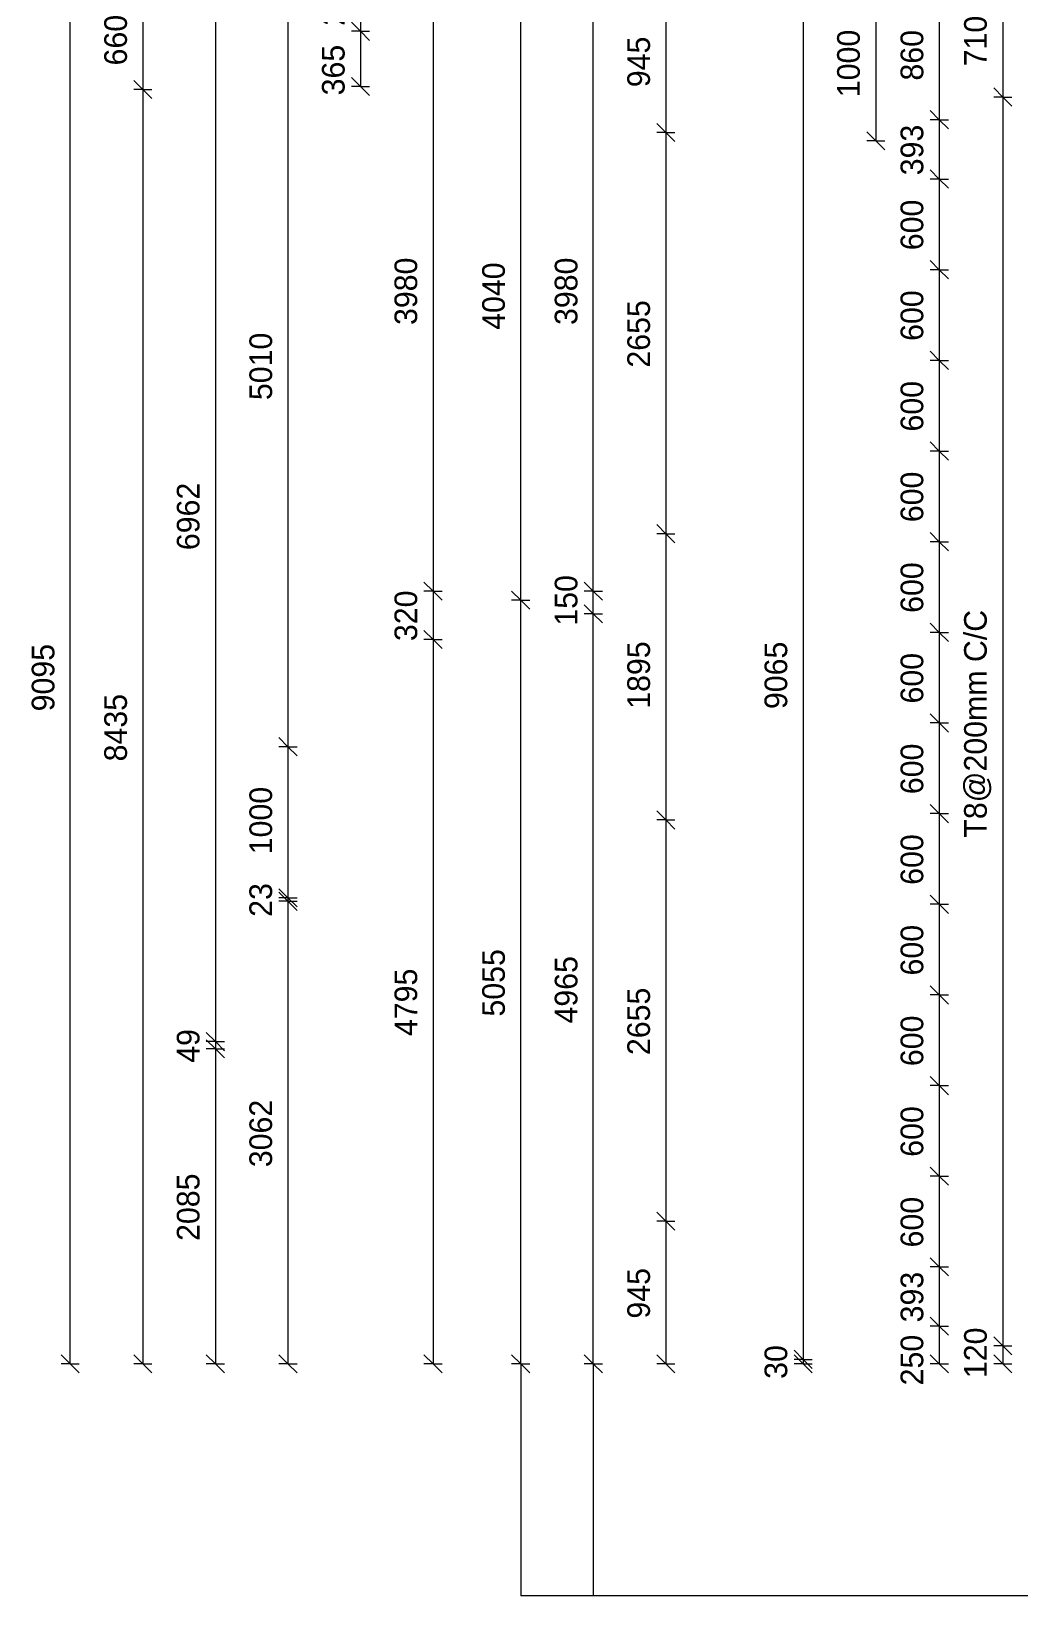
# Model space of a CAD drawing. Header units: millimetres. Extents: x -12535 to 7900, y -3006 to 13189.
# Drawn here: x -12535 to -6003, y -2929 to 7425 of the extents above; entities that cross this region are included whole.
import ezdxf

# ---------------------------------------------------------------- set-up
doc = ezdxf.new("R2010")
doc.units = ezdxf.units.MM
for name, color, linetype, lineweight in [('A-ANNO-DIMS', 211, 'Continuous', 9), ('A-ANNO-DIMS-60', 211, 'Continuous', 9), ('A-DETL-MBND', 5, 'Continuous', 18)]:
    doc.layers.add(name, color=color, linetype=linetype, lineweight=lineweight)
doc.styles.add('Nirmala UI Semilight', font='NirmalaS.ttf', dxfattribs={"height": 150})
doc.dimstyles.new('Arrow_Filled_-_2_5_NI_UI', dxfattribs={"dimscale": 304.8, "dimtxt": 157.104592, "dimasz": 0.393701, "dimexe": 0.19685, "dimexo": 0.0625, "dimgap": 0.19685, "dimtad": 1, "dimdec": 4, "dimzin": 0, "dimdsep": 46, "dimtxsty": 'Nirmala UI Semilight', "dimblk1": 'OBLIQUE', "dimblk2": 'OBLIQUE', "dimsah": 1, "dimcen": 0.09, "dimazin": 0, "dimtfac": 1, "dimtdec": 4, "dimtix": 1, "dimtmove": 0, "dimatfit": 3, "dimfxl": 0.19685, "dimfxlon": 1, "dimtvp": 1, "dimtolj": 1, "dimtzin": 0, "dimarcsym": 2})
doc.dimstyles.new('Arrow_Filled_-_2_5_NI_UI_1', dxfattribs={"dimscale": 304.8, "dimtxt": 157.104592, "dimasz": 0.393701, "dimexe": 0.19685, "dimexo": 0.0625, "dimgap": 0.19685, "dimtad": 1, "dimdec": 4, "dimzin": 0, "dimdsep": 46, "dimtxsty": 'Nirmala UI Semilight', "dimblk1": 'OBLIQUE', "dimblk2": 'OBLIQUE', "dimsah": 1, "dimcen": 0.09, "dimazin": 0, "dimtfac": 1, "dimtdec": 4, "dimtix": 1, "dimtmove": 2, "dimatfit": 3, "dimfxl": 0.19685, "dimfxlon": 1, "dimtvp": 1, "dimtolj": 1, "dimtzin": 0, "dimarcsym": 2})

# ---------------------------------------------------------------- blocks, each defined once
blk = doc.blocks.new('DIMBLOCK4-Elevation Front')
at = {"layer": 'A-ANNO-DIMS-60'}
for p, q in [((-8337, 7700), (-8397, 7760)), ((-8337, 7700), (-8397, 7700)), ((-8337, 7700), (-8337, 6755)), ((-8337, 7700), (-8277, 7640)), ((-8337, 7700), (-8277, 7700)), ((-8337, 6755), (-8397, 6815)), ((-8337, 6755), (-8397, 6755)), ((-8337, 6755), (-8277, 6695)), ((-8337, 6755), (-8277, 6755))]:
    blk.add_line(p, q, dxfattribs=at)
at = {"layer": 'A-ANNO-DIMS-60', "color": 0, "insert": (-8592, 7055), "char_height": 150, "width": 414.76, "attachment_point": 1, "rotation": 90, "line_spacing_factor": 1.142579, "style": 'Nirmala UI Semilight'}
blk.add_mtext('945', dxfattribs=at)
blk = doc.blocks.new('_Oblique')
at = {"color": 0, "linetype": 'ByBlock', "lineweight": -2}
blk.add_line((-0.5, -0.5), (0.5, 0.5), dxfattribs=at)
blk = doc.blocks.new('DIMBLOCK5-Elevation Front')
at = {"layer": 'A-ANNO-DIMS-60'}
for p, q in [((-8337, 6755), (-8397, 6815)), ((-8337, 6755), (-8397, 6755)), ((-8337, 6755), (-8337, 4100)), ((-8337, 6755), (-8277, 6695)), ((-8337, 6755), (-8277, 6755)), ((-8337, 4100), (-8397, 4160)), ((-8337, 4100), (-8397, 4100)), ((-8337, 4100), (-8277, 4040)), ((-8337, 4100), (-8277, 4100))]:
    blk.add_line(p, q, dxfattribs=at)
at = {"layer": 'A-ANNO-DIMS-60', "color": 0, "insert": (-8592, 5199), "char_height": 150, "width": 548.44, "attachment_point": 1, "rotation": 90, "line_spacing_factor": 1.142579, "style": 'Nirmala UI Semilight'}
blk.add_mtext('2655', dxfattribs=at)
blk = doc.blocks.new('DIMBLOCK6-Elevation Front')
at = {"layer": 'A-ANNO-DIMS-60'}
for p, q in [((-8337, 4100), (-8397, 4160)), ((-8337, 4100), (-8397, 4100)), ((-8337, 4100), (-8337, 2205)), ((-8337, 4100), (-8277, 4040)), ((-8337, 4100), (-8277, 4100)), ((-8337, 2205), (-8397, 2265)), ((-8337, 2205), (-8397, 2205)), ((-8337, 2205), (-8277, 2145)), ((-8337, 2205), (-8277, 2205))]:
    blk.add_line(p, q, dxfattribs=at)
at = {"layer": 'A-ANNO-DIMS-60', "color": 0, "insert": (-8592, 2941), "char_height": 150, "width": 507.31, "attachment_point": 1, "rotation": 90, "line_spacing_factor": 1.142579, "style": 'Nirmala UI Semilight'}
blk.add_mtext('1895', dxfattribs=at)
blk = doc.blocks.new('DIMBLOCK7-Elevation Front')
at = {"layer": 'A-ANNO-DIMS-60'}
for p, q in [((-8337, 2205), (-8397, 2265)), ((-8337, 2205), (-8397, 2205)), ((-8337, 2205), (-8337, -450)), ((-8337, 2205), (-8277, 2145)), ((-8337, 2205), (-8277, 2205)), ((-8337, -450), (-8397, -390)), ((-8337, -450), (-8397, -450)), ((-8337, -450), (-8277, -510)), ((-8337, -450), (-8277, -450))]:
    blk.add_line(p, q, dxfattribs=at)
at = {"layer": 'A-ANNO-DIMS-60', "color": 0, "insert": (-8592, 649), "char_height": 150, "width": 548.44, "attachment_point": 1, "rotation": 90, "line_spacing_factor": 1.142579, "style": 'Nirmala UI Semilight'}
blk.add_mtext('2655', dxfattribs=at)
blk = doc.blocks.new('DIMBLOCK8-Elevation Front')
at = {"layer": 'A-ANNO-DIMS-60'}
for p, q in [((-8337, -450), (-8397, -390)), ((-8337, -450), (-8397, -450)), ((-8337, -450), (-8337, -1395)), ((-8337, -450), (-8277, -510)), ((-8337, -450), (-8277, -450)), ((-8337, -1395), (-8397, -1335)), ((-8337, -1395), (-8397, -1395)), ((-8337, -1395), (-8277, -1455)), ((-8337, -1395), (-8277, -1395))]:
    blk.add_line(p, q, dxfattribs=at)
at = {"layer": 'A-ANNO-DIMS-60', "color": 0, "insert": (-8592, -1095), "char_height": 150, "width": 414.76, "attachment_point": 1, "rotation": 90, "line_spacing_factor": 1.142579, "style": 'Nirmala UI Semilight'}
blk.add_mtext('945', dxfattribs=at)
blk = doc.blocks.new('DIMBLOCK13-Elevation Front')
at = {"layer": 'A-ANNO-DIMS-60'}
for p, q in [((-12277, 7700), (-12337, 7760)), ((-12277, 7700), (-12337, 7700)), ((-12277, -1395), (-12277, 7700)), ((-12277, 7700), (-12217, 7640)), ((-12277, 7700), (-12217, 7700)), ((-12277, -1395), (-12337, -1335)), ((-12277, -1395), (-12337, -1395)), ((-12277, -1395), (-12217, -1455)), ((-12277, -1395), (-12217, -1395))]:
    blk.add_line(p, q, dxfattribs=at)
at = {"layer": 'A-ANNO-DIMS-60', "color": 0, "insert": (-12532, 2924), "char_height": 150, "width": 548.44, "attachment_point": 1, "rotation": 90, "line_spacing_factor": 1.142579, "style": 'Nirmala UI Semilight'}
blk.add_mtext('9095', dxfattribs=at)
blk = doc.blocks.new('DIMBLOCK14-Elevation Front')
at = {"layer": 'A-ANNO-DIMS-60'}
for p, q in [((-6528, 7700), (-6588, 7760)), ((-6528, 7700), (-6588, 7700)), ((-6528, 7700), (-6528, 6840)), ((-6528, 7700), (-6468, 7640)), ((-6528, 7700), (-6468, 7700)), ((-6528, 6840), (-6588, 6900)), ((-6528, 6840), (-6588, 6840)), ((-6528, 6840), (-6468, 6780)), ((-6528, 6840), (-6468, 6840))]:
    blk.add_line(p, q, dxfattribs=at)
at = {"layer": 'A-ANNO-DIMS-60', "color": 0, "insert": (-6784, 7099), "char_height": 150, "width": 411.33, "attachment_point": 1, "rotation": 90, "line_spacing_factor": 1.142579, "style": 'Nirmala UI Semilight'}
blk.add_mtext('860', dxfattribs=at)
blk = doc.blocks.new('DIMBLOCK15-Elevation Front')
at = {"layer": 'A-ANNO-DIMS-60'}
for p, q in [((-6528, 6840), (-6588, 6900)), ((-6528, 6840), (-6588, 6840)), ((-6528, 6840), (-6528, 6447)), ((-6528, 6840), (-6468, 6780)), ((-6528, 6840), (-6468, 6840)), ((-6528, 6447), (-6588, 6507)), ((-6528, 6447), (-6588, 6447)), ((-6528, 6447), (-6468, 6387)), ((-6528, 6447), (-6468, 6447))]:
    blk.add_line(p, q, dxfattribs=at)
at = {"layer": 'A-ANNO-DIMS-60', "color": 0, "insert": (-6784, 6472), "char_height": 150, "width": 411.33, "attachment_point": 1, "rotation": 90, "line_spacing_factor": 1.142579, "style": 'Nirmala UI Semilight'}
blk.add_mtext('393', dxfattribs=at)
blk = doc.blocks.new('DIMBLOCK16-Elevation Front')
at = {"layer": 'A-ANNO-DIMS-60'}
for p, q in [((-6528, 6447), (-6588, 6507)), ((-6528, 6447), (-6588, 6447)), ((-6528, 6447), (-6528, 5847)), ((-6528, 6447), (-6468, 6387)), ((-6528, 6447), (-6468, 6447)), ((-6528, 5847), (-6588, 5907)), ((-6528, 5847), (-6588, 5847)), ((-6528, 5847), (-6468, 5787)), ((-6528, 5847), (-6468, 5847))]:
    blk.add_line(p, q, dxfattribs=at)
at = {"layer": 'A-ANNO-DIMS-60', "color": 0, "insert": (-6784, 5976), "char_height": 150, "width": 411.33, "attachment_point": 1, "rotation": 90, "line_spacing_factor": 1.142579, "style": 'Nirmala UI Semilight'}
blk.add_mtext('600', dxfattribs=at)
blk = doc.blocks.new('DIMBLOCK17-Elevation Front')
at = {"layer": 'A-ANNO-DIMS-60'}
for p, q in [((-6528, 5847), (-6588, 5907)), ((-6528, 5847), (-6588, 5847)), ((-6528, 5847), (-6528, 5247)), ((-6528, 5847), (-6468, 5787)), ((-6528, 5847), (-6468, 5847)), ((-6528, 5247), (-6588, 5307)), ((-6528, 5247), (-6588, 5247)), ((-6528, 5247), (-6468, 5187)), ((-6528, 5247), (-6468, 5247))]:
    blk.add_line(p, q, dxfattribs=at)
at = {"layer": 'A-ANNO-DIMS-60', "color": 0, "insert": (-6784, 5376), "char_height": 150, "width": 411.33, "attachment_point": 1, "rotation": 90, "line_spacing_factor": 1.142579, "style": 'Nirmala UI Semilight'}
blk.add_mtext('600', dxfattribs=at)
blk = doc.blocks.new('DIMBLOCK18-Elevation Front')
at = {"layer": 'A-ANNO-DIMS-60'}
for p, q in [((-6528, 5247), (-6588, 5307)), ((-6528, 5247), (-6588, 5247)), ((-6528, 5247), (-6528, 4647)), ((-6528, 5247), (-6468, 5187)), ((-6528, 5247), (-6468, 5247)), ((-6528, 4647), (-6588, 4707)), ((-6528, 4647), (-6588, 4647)), ((-6528, 4647), (-6468, 4587)), ((-6528, 4647), (-6468, 4647))]:
    blk.add_line(p, q, dxfattribs=at)
at = {"layer": 'A-ANNO-DIMS-60', "color": 0, "insert": (-6784, 4776), "char_height": 150, "width": 411.33, "attachment_point": 1, "rotation": 90, "line_spacing_factor": 1.142579, "style": 'Nirmala UI Semilight'}
blk.add_mtext('600', dxfattribs=at)
blk = doc.blocks.new('DIMBLOCK19-Elevation Front')
at = {"layer": 'A-ANNO-DIMS-60'}
for p, q in [((-6528, 4647), (-6588, 4707)), ((-6528, 4647), (-6588, 4647)), ((-6528, 4647), (-6528, 4047)), ((-6528, 4647), (-6468, 4587)), ((-6528, 4647), (-6468, 4647)), ((-6528, 4047), (-6588, 4107)), ((-6528, 4047), (-6588, 4047)), ((-6528, 4047), (-6468, 3987)), ((-6528, 4047), (-6468, 4047))]:
    blk.add_line(p, q, dxfattribs=at)
at = {"layer": 'A-ANNO-DIMS-60', "color": 0, "insert": (-6784, 4176), "char_height": 150, "width": 411.33, "attachment_point": 1, "rotation": 90, "line_spacing_factor": 1.142579, "style": 'Nirmala UI Semilight'}
blk.add_mtext('600', dxfattribs=at)
blk = doc.blocks.new('DIMBLOCK20-Elevation Front')
at = {"layer": 'A-ANNO-DIMS-60'}
for p, q in [((-6528, 4047), (-6588, 4107)), ((-6528, 4047), (-6588, 4047)), ((-6528, 4047), (-6528, 3447)), ((-6528, 4047), (-6468, 3987)), ((-6528, 4047), (-6468, 4047)), ((-6528, 3447), (-6588, 3507)), ((-6528, 3447), (-6588, 3447)), ((-6528, 3447), (-6468, 3387)), ((-6528, 3447), (-6468, 3447))]:
    blk.add_line(p, q, dxfattribs=at)
at = {"layer": 'A-ANNO-DIMS-60', "color": 0, "insert": (-6784, 3576), "char_height": 150, "width": 411.33, "attachment_point": 1, "rotation": 90, "line_spacing_factor": 1.142579, "style": 'Nirmala UI Semilight'}
blk.add_mtext('600', dxfattribs=at)
blk = doc.blocks.new('DIMBLOCK21-Elevation Front')
at = {"layer": 'A-ANNO-DIMS-60'}
for p, q in [((-6528, 3447), (-6588, 3507)), ((-6528, 3447), (-6588, 3447)), ((-6528, 3447), (-6528, 2847)), ((-6528, 3447), (-6468, 3387)), ((-6528, 3447), (-6468, 3447)), ((-6528, 2847), (-6588, 2907)), ((-6528, 2847), (-6588, 2847)), ((-6528, 2847), (-6468, 2787)), ((-6528, 2847), (-6468, 2847))]:
    blk.add_line(p, q, dxfattribs=at)
at = {"layer": 'A-ANNO-DIMS-60', "color": 0, "insert": (-6784, 2976), "char_height": 150, "width": 411.33, "attachment_point": 1, "rotation": 90, "line_spacing_factor": 1.142579, "style": 'Nirmala UI Semilight'}
blk.add_mtext('600', dxfattribs=at)
blk = doc.blocks.new('DIMBLOCK22-Elevation Front')
at = {"layer": 'A-ANNO-DIMS-60'}
for p, q in [((-6528, 2847), (-6588, 2907)), ((-6528, 2847), (-6588, 2847)), ((-6528, 2847), (-6528, 2247)), ((-6528, 2847), (-6468, 2787)), ((-6528, 2847), (-6468, 2847)), ((-6528, 2247), (-6588, 2307)), ((-6528, 2247), (-6588, 2247)), ((-6528, 2247), (-6468, 2187)), ((-6528, 2247), (-6468, 2247))]:
    blk.add_line(p, q, dxfattribs=at)
at = {"layer": 'A-ANNO-DIMS-60', "color": 0, "insert": (-6784, 2376), "char_height": 150, "width": 411.33, "attachment_point": 1, "rotation": 90, "line_spacing_factor": 1.142579, "style": 'Nirmala UI Semilight'}
blk.add_mtext('600', dxfattribs=at)
blk = doc.blocks.new('DIMBLOCK23-Elevation Front')
at = {"layer": 'A-ANNO-DIMS-60'}
for p, q in [((-6528, 2247), (-6588, 2307)), ((-6528, 2247), (-6588, 2247)), ((-6528, 2247), (-6528, 1647)), ((-6528, 2247), (-6468, 2187)), ((-6528, 2247), (-6468, 2247)), ((-6528, 1647), (-6588, 1707)), ((-6528, 1647), (-6588, 1647)), ((-6528, 1647), (-6468, 1587)), ((-6528, 1647), (-6468, 1647))]:
    blk.add_line(p, q, dxfattribs=at)
at = {"layer": 'A-ANNO-DIMS-60', "color": 0, "insert": (-6784, 1776), "char_height": 150, "width": 411.33, "attachment_point": 1, "rotation": 90, "line_spacing_factor": 1.142579, "style": 'Nirmala UI Semilight'}
blk.add_mtext('600', dxfattribs=at)
blk = doc.blocks.new('DIMBLOCK24-Elevation Front')
at = {"layer": 'A-ANNO-DIMS-60'}
for p, q in [((-6528, 1647), (-6588, 1707)), ((-6528, 1647), (-6588, 1647)), ((-6528, 1647), (-6528, 1047)), ((-6528, 1647), (-6468, 1587)), ((-6528, 1647), (-6468, 1647)), ((-6528, 1047), (-6588, 1107)), ((-6528, 1047), (-6588, 1047)), ((-6528, 1047), (-6468, 987)), ((-6528, 1047), (-6468, 1047))]:
    blk.add_line(p, q, dxfattribs=at)
at = {"layer": 'A-ANNO-DIMS-60', "color": 0, "insert": (-6784, 1176), "char_height": 150, "width": 411.33, "attachment_point": 1, "rotation": 90, "line_spacing_factor": 1.142579, "style": 'Nirmala UI Semilight'}
blk.add_mtext('600', dxfattribs=at)
blk = doc.blocks.new('DIMBLOCK25-Elevation Front')
at = {"layer": 'A-ANNO-DIMS-60'}
for p, q in [((-6528, 1047), (-6588, 1107)), ((-6528, 1047), (-6588, 1047)), ((-6528, 1047), (-6528, 447)), ((-6528, 1047), (-6468, 987)), ((-6528, 1047), (-6468, 1047)), ((-6528, 447), (-6588, 507)), ((-6528, 447), (-6588, 447)), ((-6528, 447), (-6468, 387)), ((-6528, 447), (-6468, 447))]:
    blk.add_line(p, q, dxfattribs=at)
at = {"layer": 'A-ANNO-DIMS-60', "color": 0, "insert": (-6784, 576), "char_height": 150, "width": 411.33, "attachment_point": 1, "rotation": 90, "line_spacing_factor": 1.142579, "style": 'Nirmala UI Semilight'}
blk.add_mtext('600', dxfattribs=at)
blk = doc.blocks.new('DIMBLOCK26-Elevation Front')
at = {"layer": 'A-ANNO-DIMS-60'}
for p, q in [((-6528, 447), (-6588, 507)), ((-6528, 447), (-6588, 447)), ((-6528, 447), (-6528, -153)), ((-6528, 447), (-6468, 387)), ((-6528, 447), (-6468, 447)), ((-6528, -153), (-6588, -93)), ((-6528, -153), (-6588, -153)), ((-6528, -153), (-6468, -213)), ((-6528, -153), (-6468, -153))]:
    blk.add_line(p, q, dxfattribs=at)
at = {"layer": 'A-ANNO-DIMS-60', "color": 0, "insert": (-6784, -24), "char_height": 150, "width": 411.33, "attachment_point": 1, "rotation": 90, "line_spacing_factor": 1.142579, "style": 'Nirmala UI Semilight'}
blk.add_mtext('600', dxfattribs=at)
blk = doc.blocks.new('DIMBLOCK27-Elevation Front')
at = {"layer": 'A-ANNO-DIMS-60'}
for p, q in [((-6528, -153), (-6588, -93)), ((-6528, -153), (-6588, -153)), ((-6528, -153), (-6528, -753)), ((-6528, -153), (-6468, -213)), ((-6528, -153), (-6468, -153)), ((-6528, -753), (-6588, -693)), ((-6528, -753), (-6588, -753)), ((-6528, -753), (-6468, -813)), ((-6528, -753), (-6468, -753))]:
    blk.add_line(p, q, dxfattribs=at)
at = {"layer": 'A-ANNO-DIMS-60', "color": 0, "insert": (-6784, -624), "char_height": 150, "width": 411.33, "attachment_point": 1, "rotation": 90, "line_spacing_factor": 1.142579, "style": 'Nirmala UI Semilight'}
blk.add_mtext('600', dxfattribs=at)
blk = doc.blocks.new('DIMBLOCK28-Elevation Front')
at = {"layer": 'A-ANNO-DIMS-60'}
for p, q in [((-6528, -753), (-6588, -693)), ((-6528, -753), (-6588, -753)), ((-6528, -753), (-6528, -1145)), ((-6528, -753), (-6468, -813)), ((-6528, -753), (-6468, -753)), ((-6528, -1145), (-6588, -1085)), ((-6528, -1145), (-6588, -1145)), ((-6528, -1145), (-6468, -1205)), ((-6528, -1145), (-6468, -1145))]:
    blk.add_line(p, q, dxfattribs=at)
at = {"layer": 'A-ANNO-DIMS-60', "color": 0, "insert": (-6784, -1120), "char_height": 150, "width": 411.33, "attachment_point": 1, "rotation": 90, "line_spacing_factor": 1.142579, "style": 'Nirmala UI Semilight'}
blk.add_mtext('393', dxfattribs=at)
blk = doc.blocks.new('DIMBLOCK29-Elevation Front')
at = {"layer": 'A-ANNO-DIMS-60'}
for p, q in [((-6528, -1145), (-6588, -1085)), ((-6528, -1145), (-6588, -1145)), ((-6528, -1145), (-6528, -1395)), ((-6528, -1145), (-6468, -1205)), ((-6528, -1145), (-6468, -1145)), ((-6528, -1395), (-6588, -1335)), ((-6528, -1395), (-6588, -1395)), ((-6528, -1395), (-6468, -1455)), ((-6528, -1395), (-6468, -1395))]:
    blk.add_line(p, q, dxfattribs=at)
at = {"layer": 'A-ANNO-DIMS-60', "color": 0, "insert": (-6784, -1537), "char_height": 150, "width": 411.33, "attachment_point": 1, "rotation": 90, "line_spacing_factor": 1.142579, "style": 'Nirmala UI Semilight'}
blk.add_mtext('250', dxfattribs=at)
blk = doc.blocks.new('DIMBLOCK30-Elevation Front')
at = {"layer": 'A-ANNO-DIMS-60'}
for p, q in [((-6108, 7700), (-6168, 7760)), ((-6108, 7700), (-6168, 7700)), ((-6108, 7700), (-6108, 6990)), ((-6108, 7700), (-6048, 7640)), ((-6108, 7700), (-6048, 7700)), ((-6108, 6990), (-6168, 7050)), ((-6108, 6990), (-6168, 6990)), ((-6108, 6990), (-6048, 6930)), ((-6108, 6990), (-6048, 6990))]:
    blk.add_line(p, q, dxfattribs=at)
at = {"layer": 'A-ANNO-DIMS-60', "color": 0, "insert": (-6364, 7193), "char_height": 150, "width": 363.34, "attachment_point": 1, "rotation": 90, "line_spacing_factor": 1.142579, "style": 'Nirmala UI Semilight'}
blk.add_mtext('710', dxfattribs=at)
blk = doc.blocks.new('DIMBLOCK31-Elevation Front')
at = {"layer": 'A-ANNO-DIMS-60'}
for p, q in [((-6108, 6990), (-6168, 7050)), ((-6108, 6990), (-6168, 6990)), ((-6108, 6990), (-6108, -1275)), ((-6108, 6990), (-6048, 6930)), ((-6108, 6990), (-6048, 6990)), ((-6108, -1275), (-6168, -1215)), ((-6108, -1275), (-6168, -1275)), ((-6108, -1275), (-6048, -1335)), ((-6108, -1275), (-6048, -1275))]:
    blk.add_line(p, q, dxfattribs=at)
at = {"layer": 'A-ANNO-DIMS-60', "color": 0, "insert": (-6364, 2088), "char_height": 150, "width": 1847.55, "attachment_point": 1, "rotation": 90, "line_spacing_factor": 1.142579, "style": 'Nirmala UI Semilight'}
blk.add_mtext('T8@200mm C/C', dxfattribs=at)
blk = doc.blocks.new('DIMBLOCK32-Elevation Front')
at = {"layer": 'A-ANNO-DIMS-60'}
for p, q in [((-6108, -1275), (-6168, -1215)), ((-6108, -1275), (-6168, -1275)), ((-6108, -1395), (-6168, -1335)), ((-6108, -1275), (-6108, -1395)), ((-6108, -1275), (-6048, -1335)), ((-6108, -1275), (-6048, -1275)), ((-6108, -1395), (-6168, -1395)), ((-6108, -1395), (-6048, -1455)), ((-6108, -1395), (-6048, -1395))]:
    blk.add_line(p, q, dxfattribs=at)
at = {"layer": 'A-ANNO-DIMS-60', "color": 0, "insert": (-6364, -1489), "char_height": 150, "width": 370.2, "attachment_point": 1, "rotation": 90, "line_spacing_factor": 1.142579, "style": 'Nirmala UI Semilight'}
blk.add_mtext('120', dxfattribs=at)
blk = doc.blocks.new('DIMBLOCK67-Elevation Front')
at = {"layer": 'A-ANNO-DIMS-60'}
for p, q in [((-9877, 7700), (-9937, 7760)), ((-9877, 7700), (-9937, 7700)), ((-9877, 7700), (-9877, 3720)), ((-9877, 7700), (-9817, 7640)), ((-9877, 7700), (-9817, 7700)), ((-9877, 3720), (-9937, 3780)), ((-9877, 3720), (-9937, 3720)), ((-9877, 3720), (-9817, 3660)), ((-9877, 3720), (-9817, 3720))]:
    blk.add_line(p, q, dxfattribs=at)
at = {"layer": 'A-ANNO-DIMS-60', "color": 0, "insert": (-10132, 5481), "char_height": 150, "width": 548.44, "attachment_point": 1, "rotation": 90, "line_spacing_factor": 1.142579, "style": 'Nirmala UI Semilight'}
blk.add_mtext('3980', dxfattribs=at)
blk = doc.blocks.new('DIMBLOCK68-Elevation Front')
at = {"layer": 'A-ANNO-DIMS-60'}
for p, q in [((-9877, 3720), (-9937, 3780)), ((-9877, 3720), (-9937, 3720)), ((-9877, 3720), (-9877, 3400)), ((-9877, 3720), (-9817, 3660)), ((-9877, 3720), (-9817, 3720)), ((-9877, 3400), (-9937, 3460)), ((-9877, 3400), (-9937, 3400)), ((-9877, 3400), (-9817, 3340)), ((-9877, 3400), (-9817, 3400))]:
    blk.add_line(p, q, dxfattribs=at)
at = {"layer": 'A-ANNO-DIMS-60', "color": 0, "insert": (-10132, 3389), "char_height": 150, "width": 411.33, "attachment_point": 1, "rotation": 90, "line_spacing_factor": 1.142579, "style": 'Nirmala UI Semilight'}
blk.add_mtext('320', dxfattribs=at)
blk = doc.blocks.new('DIMBLOCK69-Elevation Front')
at = {"layer": 'A-ANNO-DIMS-60'}
for p, q in [((-9877, 3400), (-9937, 3460)), ((-9877, 3400), (-9937, 3400)), ((-9877, 3400), (-9877, -1395)), ((-9877, 3400), (-9817, 3340)), ((-9877, 3400), (-9817, 3400)), ((-9877, -1395), (-9937, -1335)), ((-9877, -1395), (-9937, -1395)), ((-9877, -1395), (-9817, -1455)), ((-9877, -1395), (-9817, -1395))]:
    blk.add_line(p, q, dxfattribs=at)
at = {"layer": 'A-ANNO-DIMS-60', "color": 0, "insert": (-10132, 775), "char_height": 150, "width": 545.01, "attachment_point": 1, "rotation": 90, "line_spacing_factor": 1.142579, "style": 'Nirmala UI Semilight'}
blk.add_mtext('4795', dxfattribs=at)
blk = doc.blocks.new('DIMBLOCK86-Elevation Front')
at = {"layer": 'A-ANNO-DIMS-60'}
for p, q in [((-7428, 7700), (-7488, 7760)), ((-7428, 7700), (-7488, 7700)), ((-7428, 7700), (-7428, -1365)), ((-7428, 7700), (-7368, 7640)), ((-7428, 7700), (-7368, 7700)), ((-7428, -1365), (-7488, -1305)), ((-7428, -1365), (-7488, -1365)), ((-7428, -1365), (-7368, -1425)), ((-7428, -1365), (-7368, -1365))]:
    blk.add_line(p, q, dxfattribs=at)
at = {"layer": 'A-ANNO-DIMS-60', "color": 0, "insert": (-7684, 2939), "char_height": 150, "width": 548.44, "attachment_point": 1, "rotation": 90, "line_spacing_factor": 1.142579, "style": 'Nirmala UI Semilight'}
blk.add_mtext('9065', dxfattribs=at)
blk = doc.blocks.new('DIMBLOCK87-Elevation Front')
at = {"layer": 'A-ANNO-DIMS-60'}
for p, q in [((-7428, -1365), (-7488, -1305)), ((-7428, -1395), (-7488, -1335)), ((-7428, -1365), (-7488, -1365)), ((-7428, -1395), (-7488, -1395)), ((-7428, -1365), (-7428, -1395)), ((-7428, -1365), (-7368, -1425)), ((-7428, -1365), (-7368, -1365)), ((-7428, -1395), (-7368, -1455)), ((-7428, -1395), (-7368, -1395))]:
    blk.add_line(p, q, dxfattribs=at)
at = {"layer": 'A-ANNO-DIMS-60', "color": 0, "insert": (-7684, -1494), "char_height": 150, "width": 274.22, "attachment_point": 1, "rotation": 90, "line_spacing_factor": 1.142579, "style": 'Nirmala UI Semilight'}
blk.add_mtext('30', dxfattribs=at)
blk = doc.blocks.new('DIMBLOCK88-Elevation Front')
at = {"layer": 'A-ANNO-DIMS-60'}
for p, q in [((-10357, 7700), (-10417, 7760)), ((-10357, 7700), (-10417, 7700)), ((-10357, 7700), (-10357, 7425)), ((-10357, 7700), (-10297, 7640)), ((-10357, 7700), (-10297, 7700)), ((-10357, 7425), (-10417, 7485)), ((-10357, 7425), (-10417, 7425)), ((-10357, 7425), (-10297, 7365)), ((-10357, 7425), (-10297, 7425))]:
    blk.add_line(p, q, dxfattribs=at)
at = {"layer": 'A-ANNO-DIMS-60', "color": 0, "insert": (-10612, 7462), "char_height": 150, "width": 404.47, "attachment_point": 1, "rotation": 90, "line_spacing_factor": 1.142579, "style": 'Nirmala UI Semilight'}
blk.add_mtext('275', dxfattribs=at)
blk = doc.blocks.new('DIMBLOCK89-Elevation Front')
at = {"layer": 'A-ANNO-DIMS-60'}
for p, q in [((-10357, 7425), (-10417, 7485)), ((-10357, 7425), (-10417, 7425)), ((-10357, 7425), (-10357, 7060)), ((-10357, 7425), (-10297, 7365)), ((-10357, 7425), (-10297, 7425)), ((-10357, 7060), (-10417, 7120)), ((-10357, 7060), (-10417, 7060)), ((-10357, 7060), (-10297, 7000)), ((-10357, 7060), (-10297, 7060))]:
    blk.add_line(p, q, dxfattribs=at)
at = {"layer": 'A-ANNO-DIMS-60', "color": 0, "insert": (-10612, 7001), "char_height": 150, "width": 411.33, "attachment_point": 1, "rotation": 90, "line_spacing_factor": 1.142579, "style": 'Nirmala UI Semilight'}
blk.add_mtext('365', dxfattribs=at)
blk = doc.blocks.new('DIMBLOCK91-Elevation Front')
at = {"layer": 'A-ANNO-DIMS-60'}
for p, q in [((-11797, 7700), (-11857, 7760)), ((-11797, 7700), (-11857, 7700)), ((-11797, 7700), (-11797, 7040)), ((-11797, 7700), (-11737, 7640)), ((-11797, 7700), (-11737, 7700)), ((-11797, 7040), (-11857, 7100)), ((-11797, 7040), (-11857, 7040)), ((-11797, 7040), (-11737, 6980)), ((-11797, 7040), (-11737, 7040))]:
    blk.add_line(p, q, dxfattribs=at)
at = {"layer": 'A-ANNO-DIMS-60', "color": 0, "insert": (-12052, 7199), "char_height": 150, "width": 411.33, "attachment_point": 1, "rotation": 90, "line_spacing_factor": 1.142579, "style": 'Nirmala UI Semilight'}
blk.add_mtext('660', dxfattribs=at)
blk = doc.blocks.new('DIMBLOCK92-Elevation Front')
at = {"layer": 'A-ANNO-DIMS-60'}
for p, q in [((-11797, 7040), (-11857, 7100)), ((-11797, 7040), (-11857, 7040)), ((-11797, 7040), (-11797, -1395)), ((-11797, 7040), (-11737, 6980)), ((-11797, 7040), (-11737, 7040)), ((-11797, -1395), (-11857, -1335)), ((-11797, -1395), (-11857, -1395)), ((-11797, -1395), (-11737, -1455)), ((-11797, -1395), (-11737, -1395))]:
    blk.add_line(p, q, dxfattribs=at)
at = {"layer": 'A-ANNO-DIMS-60', "color": 0, "insert": (-12052, 2593), "char_height": 150, "width": 551.87, "attachment_point": 1, "rotation": 90, "line_spacing_factor": 1.142579, "style": 'Nirmala UI Semilight'}
blk.add_mtext('8435', dxfattribs=at)
blk = doc.blocks.new('DIMBLOCK93-Elevation Front')
at = {"layer": 'A-ANNO-DIMS-60'}
for p, q in [((-10837, 7700), (-10897, 7760)), ((-10837, 7700), (-10897, 7700)), ((-10837, 7700), (-10837, 2690)), ((-10837, 7700), (-10777, 7640)), ((-10837, 7700), (-10777, 7700)), ((-10837, 2690), (-10897, 2750)), ((-10837, 2690), (-10897, 2690)), ((-10837, 2690), (-10777, 2630)), ((-10837, 2690), (-10777, 2690))]:
    blk.add_line(p, q, dxfattribs=at)
at = {"layer": 'A-ANNO-DIMS-60', "color": 0, "insert": (-11092, 4984), "char_height": 150, "width": 507.31, "attachment_point": 1, "rotation": 90, "line_spacing_factor": 1.142579, "style": 'Nirmala UI Semilight'}
blk.add_mtext('5010', dxfattribs=at)
blk = doc.blocks.new('DIMBLOCK94-Elevation Front')
at = {"layer": 'A-ANNO-DIMS-60'}
for p, q in [((-10837, 2690), (-10897, 2750)), ((-10837, 2690), (-10897, 2690)), ((-10837, 2690), (-10837, 1690)), ((-10837, 2690), (-10777, 2630)), ((-10837, 2690), (-10777, 2690)), ((-10837, 1690), (-10897, 1750)), ((-10837, 1690), (-10897, 1690)), ((-10837, 1690), (-10777, 1630)), ((-10837, 1690), (-10777, 1690))]:
    blk.add_line(p, q, dxfattribs=at)
at = {"layer": 'A-ANNO-DIMS-60', "color": 0, "insert": (-11092, 1978), "char_height": 150, "width": 507.31, "attachment_point": 1, "rotation": 90, "line_spacing_factor": 1.142579, "style": 'Nirmala UI Semilight'}
blk.add_mtext('1000', dxfattribs=at)
blk = doc.blocks.new('DIMBLOCK95-Elevation Front')
at = {"layer": 'A-ANNO-DIMS-60'}
for p, q in [((-10837, 1690), (-10897, 1750)), ((-10837, 1667), (-10897, 1727)), ((-10837, 1690), (-10897, 1690)), ((-10837, 1667), (-10897, 1667)), ((-10837, 1690), (-10837, 1667)), ((-10837, 1690), (-10777, 1630)), ((-10837, 1690), (-10777, 1690)), ((-10837, 1667), (-10777, 1607)), ((-10837, 1667), (-10777, 1667))]:
    blk.add_line(p, q, dxfattribs=at)
at = {"layer": 'A-ANNO-DIMS-60', "color": 0, "insert": (-11092, 1564), "char_height": 150, "width": 274.22, "attachment_point": 1, "rotation": 90, "line_spacing_factor": 1.142579, "style": 'Nirmala UI Semilight'}
blk.add_mtext('23', dxfattribs=at)
blk = doc.blocks.new('DIMBLOCK96-Elevation Front')
at = {"layer": 'A-ANNO-DIMS-60'}
for p, q in [((-10837, 1667), (-10897, 1727)), ((-10837, 1667), (-10897, 1667)), ((-10837, 1667), (-10837, -1395)), ((-10837, 1667), (-10777, 1607)), ((-10837, 1667), (-10777, 1667)), ((-10837, -1395), (-10897, -1335)), ((-10837, -1395), (-10897, -1395)), ((-10837, -1395), (-10777, -1455)), ((-10837, -1395), (-10777, -1395))]:
    blk.add_line(p, q, dxfattribs=at)
at = {"layer": 'A-ANNO-DIMS-60', "color": 0, "insert": (-11092, -93), "char_height": 150, "width": 548.44, "attachment_point": 1, "rotation": 90, "line_spacing_factor": 1.142579, "style": 'Nirmala UI Semilight'}
blk.add_mtext('3062', dxfattribs=at)
blk = doc.blocks.new('DIMBLOCK101-Elevation Front')
at = {"layer": 'A-ANNO-DIMS-60'}
for p, q in [((-11317, 7700), (-11377, 7760)), ((-11317, 7700), (-11377, 7700)), ((-11317, 7700), (-11317, 738)), ((-11317, 7700), (-11257, 7640)), ((-11317, 7700), (-11257, 7700)), ((-11317, 738), (-11377, 798)), ((-11317, 738), (-11377, 738)), ((-11317, 738), (-11257, 678)), ((-11317, 738), (-11257, 738))]:
    blk.add_line(p, q, dxfattribs=at)
at = {"layer": 'A-ANNO-DIMS-60', "color": 0, "insert": (-11572, 3991), "char_height": 150, "width": 548.44, "attachment_point": 1, "rotation": 90, "line_spacing_factor": 1.142579, "style": 'Nirmala UI Semilight'}
blk.add_mtext('6962', dxfattribs=at)
blk = doc.blocks.new('DIMBLOCK102-Elevation Front')
at = {"layer": 'A-ANNO-DIMS-60'}
for p, q in [((-11317, 738), (-11377, 798)), ((-11317, 690), (-11377, 750)), ((-11317, 738), (-11377, 738)), ((-11317, 738), (-11317, 690)), ((-11317, 738), (-11257, 678)), ((-11317, 738), (-11257, 738)), ((-11317, 690), (-11377, 690)), ((-11317, 690), (-11257, 630)), ((-11317, 690), (-11257, 690))]:
    blk.add_line(p, q, dxfattribs=at)
at = {"layer": 'A-ANNO-DIMS-60', "color": 0, "insert": (-11572, 598), "char_height": 150, "width": 277.65, "attachment_point": 1, "rotation": 90, "line_spacing_factor": 1.142579, "style": 'Nirmala UI Semilight'}
blk.add_mtext('49', dxfattribs=at)
blk = doc.blocks.new('DIMBLOCK103-Elevation Front')
at = {"layer": 'A-ANNO-DIMS-60'}
for p, q in [((-11317, 690), (-11377, 750)), ((-11317, 690), (-11377, 690)), ((-11317, 690), (-11317, -1395)), ((-11317, 690), (-11257, 630)), ((-11317, 690), (-11257, 690)), ((-11317, -1395), (-11377, -1335)), ((-11317, -1395), (-11377, -1395)), ((-11317, -1395), (-11257, -1455)), ((-11317, -1395), (-11257, -1395))]:
    blk.add_line(p, q, dxfattribs=at)
at = {"layer": 'A-ANNO-DIMS-60', "color": 0, "insert": (-11572, -581), "char_height": 150, "width": 548.44, "attachment_point": 1, "rotation": 90, "line_spacing_factor": 1.142579, "style": 'Nirmala UI Semilight'}
blk.add_mtext('2085', dxfattribs=at)
blk = doc.blocks.new('DIMBLOCK109-Elevation Front')
at = {"layer": 'A-ANNO-DIMS-60'}
for p, q in [((-6948, 7700), (-7008, 7760)), ((-6948, 7700), (-7008, 7700)), ((-6948, 7700), (-6948, 6700)), ((-6948, 7700), (-6888, 7640)), ((-6948, 7700), (-6888, 7700)), ((-6948, 6700), (-7008, 6760)), ((-6948, 6700), (-7008, 6700)), ((-6948, 6700), (-6888, 6640)), ((-6948, 6700), (-6888, 6700))]:
    blk.add_line(p, q, dxfattribs=at)
at = {"layer": 'A-ANNO-DIMS-60', "color": 0, "insert": (-7204, 6989), "char_height": 150, "width": 507.31, "attachment_point": 1, "rotation": 90, "line_spacing_factor": 1.142579, "style": 'Nirmala UI Semilight'}
blk.add_mtext('1000', dxfattribs=at)
blk = doc.blocks.new('DIMBLOCK114-Elevation Front')
at = {"layer": 'A-ANNO-DIMS-60'}
for p, q in [((-8817, 3570), (-8877, 3630)), ((-8817, 3570), (-8877, 3570)), ((-8817, -1395), (-8817, 3570)), ((-8817, 3570), (-8757, 3510)), ((-8817, 3570), (-8757, 3570)), ((-8817, -1395), (-8877, -1335)), ((-8817, -1395), (-8877, -1395)), ((-8817, -1395), (-8757, -1455)), ((-8817, -1395), (-8757, -1395))]:
    blk.add_line(p, q, dxfattribs=at)
at = {"layer": 'A-ANNO-DIMS-60', "color": 0, "insert": (-9072, 858), "char_height": 150, "width": 551.87, "attachment_point": 1, "rotation": 90, "line_spacing_factor": 1.142579, "style": 'Nirmala UI Semilight'}
blk.add_mtext('4965', dxfattribs=at)
blk = doc.blocks.new('DIMBLOCK115-Elevation Front')
at = {"layer": 'A-ANNO-DIMS-60'}
for p, q in [((-8817, 3720), (-8877, 3780)), ((-8817, 3720), (-8877, 3720)), ((-8817, 3570), (-8877, 3630)), ((-8817, 3570), (-8817, 3720)), ((-8817, 3720), (-8757, 3660)), ((-8817, 3720), (-8757, 3720)), ((-8817, 3570), (-8877, 3570)), ((-8817, 3570), (-8757, 3510)), ((-8817, 3570), (-8757, 3570))]:
    blk.add_line(p, q, dxfattribs=at)
at = {"layer": 'A-ANNO-DIMS-60', "color": 0, "insert": (-9072, 3491), "char_height": 150, "width": 370.2, "attachment_point": 1, "rotation": 90, "line_spacing_factor": 1.142579, "style": 'Nirmala UI Semilight'}
blk.add_mtext('150', dxfattribs=at)
blk = doc.blocks.new('DIMBLOCK116-Elevation Front')
at = {"layer": 'A-ANNO-DIMS-60'}
for p, q in [((-8817, 7700), (-8877, 7760)), ((-8817, 7700), (-8877, 7700)), ((-8817, 3720), (-8817, 7700)), ((-8817, 7700), (-8757, 7640)), ((-8817, 7700), (-8757, 7700)), ((-8817, 3720), (-8877, 3780)), ((-8817, 3720), (-8877, 3720)), ((-8817, 3720), (-8757, 3660)), ((-8817, 3720), (-8757, 3720))]:
    blk.add_line(p, q, dxfattribs=at)
at = {"layer": 'A-ANNO-DIMS-60', "color": 0, "insert": (-9072, 5481), "char_height": 150, "width": 548.44, "attachment_point": 1, "rotation": 90, "line_spacing_factor": 1.142579, "style": 'Nirmala UI Semilight'}
blk.add_mtext('3980', dxfattribs=at)
blk = doc.blocks.new('DIMBLOCK117-Elevation Front')
at = {"layer": 'A-ANNO-DIMS-60'}
for p, q in [((-9297, 3660), (-9357, 3720)), ((-9297, 3660), (-9357, 3660)), ((-9297, -1395), (-9297, 3660)), ((-9297, 3660), (-9237, 3600)), ((-9297, 3660), (-9237, 3660)), ((-9297, -1395), (-9357, -1335)), ((-9297, -1395), (-9357, -1395)), ((-9297, -1395), (-9237, -1455)), ((-9297, -1395), (-9237, -1395))]:
    blk.add_line(p, q, dxfattribs=at)
at = {"layer": 'A-ANNO-DIMS-60', "color": 0, "insert": (-9552, 904), "char_height": 150, "width": 548.44, "attachment_point": 1, "rotation": 90, "line_spacing_factor": 1.142579, "style": 'Nirmala UI Semilight'}
blk.add_mtext('5055', dxfattribs=at)
blk = doc.blocks.new('DIMBLOCK118-Elevation Front')
at = {"layer": 'A-ANNO-DIMS-60'}
for p, q in [((-9297, 7700), (-9357, 7760)), ((-9297, 7700), (-9357, 7700)), ((-9297, 3660), (-9297, 7700)), ((-9297, 7700), (-9237, 7640)), ((-9297, 7700), (-9237, 7700)), ((-9297, 3660), (-9357, 3720)), ((-9297, 3660), (-9357, 3660)), ((-9297, 3660), (-9237, 3600)), ((-9297, 3660), (-9237, 3660))]:
    blk.add_line(p, q, dxfattribs=at)
at = {"layer": 'A-ANNO-DIMS-60', "color": 0, "insert": (-9552, 5449), "char_height": 150, "width": 555.29, "attachment_point": 1, "rotation": 90, "line_spacing_factor": 1.142579, "style": 'Nirmala UI Semilight'}
blk.add_mtext('4040', dxfattribs=at)

msp = doc.modelspace()

# ---------------------------------------------------------------- linework, layer by layer
at = {"layer": 'A-DETL-MBND'}
for p, q in [((-9296.77252, -1395), (-9296.77252, -2929.08601)), ((-8816.77252, -1395), (-8816.77252, -2929.08601)), ((-4968.80383, -2929.08601), (-9296.77252, -2929.08601))]:
    msp.add_line(p, q, dxfattribs=at)

# ---------------------------------------------------------------- dimensions: what is measured, and where the dimension line sits
at = {"layer": 'A-ANNO-DIMS'}
for base, p1, p2, override, picture, middle in [((-10356.77252, 7425), (-10296.77252, 7700), (-10296.77252, 7425), {"dimpost": '<>', "dimfxl": 275}, 'DIMBLOCK88-Elevation Front', (-10512.47567, 7663.9397)), ((-10356.77252, 7060), (-10296.77252, 7425), (-10296.77252, 7060), {"dimpost": '<>', "dimfxl": 365}, 'DIMBLOCK89-Elevation Front', (-10512.47567, 7206.62474)), ((-6527.97935, -1395), (-6467.97935, -1145), (-6467.97935, -1395), {"dimpost": '<>', "dimfxl": 250}, 'DIMBLOCK29-Elevation Front', (-6683.6825, -1331.18529))]:
    dim = msp.add_linear_dim(base=base, p1=p1, p2=p2, angle=90, dimstyle='Arrow_Filled_-_2_5_NI_UI_1', override=override, dxfattribs=at)
    dim.commit()
    dim.dimension.update_dxf_attribs({"geometry": picture, "text_midpoint": middle, "dimtype": 160, "text_rotation": 90})
for base, p1, p2, override, picture, middle in [((-12276.77252, 7700), (-12216.77252, -1395), (-12216.77252, 7700), {"dimpost": '<>', "dimfxl": 9095}, 'DIMBLOCK13-Elevation Front', (-12414.33528, 3152.5)), ((-11796.77252, 7040.00977), (-11736.77252, 7700), (-11736.77252, 7040.00977), {"dimpost": '<>', "dimfxl": 659.990234}, 'DIMBLOCK91-Elevation Front', (-11934.33528, 7370.00488)), ((-11316.77252, 738.24638), (-11256.77252, 7700), (-11256.77252, 738.24638), {"dimpost": '<>', "dimfxl": 6961.753621}, 'DIMBLOCK101-Elevation Front', (-11454.33528, 4219.12319)), ((-10836.77252, 2689.77319), (-10776.77252, 7700), (-10776.77252, 2689.77319), {"dimpost": '<>', "dimfxl": 5010.226814}, 'DIMBLOCK93-Elevation Front', (-10974.70139, 5194.88659)), ((-9876.77252, 3720), (-9816.77252, 7700), (-9816.77252, 3720), {"dimpost": '<>', "dimfxl": 3980}, 'DIMBLOCK67-Elevation Front', (-10014.33528, 5710)), ((-9296.77252, 7700), (-9236.77252, 3660), (-9236.77252, 7700), {"dimpost": '<>', "dimfxl": 4040}, 'DIMBLOCK118-Elevation Front', (-9434.28298, 5680)), ((-8816.77252, 7700), (-8756.77252, 3720), (-8756.77252, 7700), {"dimpost": '<>', "dimfxl": 3980}, 'DIMBLOCK116-Elevation Front', (-8954.33528, 5710)), ((-8336.77252, 6754.9), (-8276.77252, 7700), (-8276.77252, 6754.9), {"dimpost": '<>', "dimfxl": 945.1}, 'DIMBLOCK4-Elevation Front', (-8474.33528, 7227.45)), ((-7427.90319, -1365), (-7367.90319, 7700), (-7367.90319, -1365), {"dimpost": '<>', "dimfxl": 9065}, 'DIMBLOCK86-Elevation Front', (-7565.46595, 3167.5)), ((-6947.90319, 6700), (-6887.90319, 7700), (-6887.90319, 6700), {"dimpost": '<>', "dimfxl": 1000}, 'DIMBLOCK109-Elevation Front', (-7085.83206, 7200)), ((-6527.97935, 6840), (-6467.97935, 7700), (-6467.97935, 6840), {"dimpost": '<>', "dimfxl": 860}, 'DIMBLOCK14-Elevation Front', (-6665.54211, 7270)), ((-6107.97935, 6989.66667), (-6047.97935, 7700), (-6047.97935, 6989.66667), {"dimpost": '<>', "dimfxl": 710.333333}, 'DIMBLOCK30-Elevation Front', (-6245.90822, 7344.83333)), ((-11796.77252, -1395), (-11736.77252, 7040.00977), (-11736.77252, -1395), {"dimpost": '<>', "dimfxl": 8435.009766}, 'DIMBLOCK92-Elevation Front', (-11934.33528, 2822.50488)), ((-6527.97935, 6447.5), (-6467.97935, 6840), (-6467.97935, 6447.5), {"dimpost": '<>', "dimfxl": 392.5}, 'DIMBLOCK15-Elevation Front', (-6665.54211, 6643.75)), ((-8336.77252, 4099.9), (-8276.77252, 6754.9), (-8276.77252, 4099.9), {"dimpost": '<>', "dimfxl": 2655}, 'DIMBLOCK5-Elevation Front', (-8474.33528, 5427.4)), ((-6527.97935, 5847.5), (-6467.97935, 6447.5), (-6467.97935, 5847.5), {"dimpost": '<>', "dimfxl": 600}, 'DIMBLOCK16-Elevation Front', (-6665.54211, 6147.5)), ((-6527.97935, 5247.5), (-6467.97935, 5847.5), (-6467.97935, 5247.5), {"dimpost": '<>', "dimfxl": 600}, 'DIMBLOCK17-Elevation Front', (-6665.54211, 5547.5)), ((-6527.97935, 4647.5), (-6467.97935, 5247.5), (-6467.97935, 4647.5), {"dimpost": '<>', "dimfxl": 600}, 'DIMBLOCK18-Elevation Front', (-6665.54211, 4947.5)), ((-6527.97935, 4047.5), (-6467.97935, 4647.5), (-6467.97935, 4047.5), {"dimpost": '<>', "dimfxl": 600}, 'DIMBLOCK19-Elevation Front', (-6665.54211, 4347.5)), ((-8336.77252, 2204.9), (-8276.77252, 4099.9), (-8276.77252, 2204.9), {"dimpost": '<>', "dimfxl": 1895}, 'DIMBLOCK6-Elevation Front', (-8474.75369, 3152.4)), ((-6527.97935, 3447.5), (-6467.97935, 4047.5), (-6467.97935, 3447.5), {"dimpost": '<>', "dimfxl": 600}, 'DIMBLOCK20-Elevation Front', (-6665.54211, 3747.5)), ((-8816.77252, 3720), (-8756.77252, 3570), (-8756.77252, 3720), {"dimpost": '<>', "dimfxl": 150}, 'DIMBLOCK115-Elevation Front', (-8954.70139, 3645)), ((-9876.77252, 3400), (-9816.77252, 3720), (-9816.77252, 3400), {"dimpost": '<>', "dimfxl": 320}, 'DIMBLOCK68-Elevation Front', (-10014.33528, 3560)), ((-9296.77252, 3660), (-9236.77252, -1395), (-9236.77252, 3660), {"dimpost": '<>', "dimfxl": 5055}, 'DIMBLOCK117-Elevation Front', (-9434.28298, 1132.5)), ((-8816.77252, 3570), (-8756.77252, -1395), (-8756.77252, 3570), {"dimpost": '<>', "dimfxl": 4965}, 'DIMBLOCK114-Elevation Front', (-8954.33528, 1087.5)), ((-9876.77252, -1395), (-9816.77252, 3400), (-9816.77252, -1395), {"dimpost": '<>', "dimfxl": 4795}, 'DIMBLOCK69-Elevation Front', (-10014.33528, 1002.5)), ((-6527.97935, 2847.5), (-6467.97935, 3447.5), (-6467.97935, 2847.5), {"dimpost": '<>', "dimfxl": 600}, 'DIMBLOCK21-Elevation Front', (-6665.54211, 3147.5)), ((-6527.97935, 2247.5), (-6467.97935, 2847.5), (-6467.97935, 2247.5), {"dimpost": '<>', "dimfxl": 600}, 'DIMBLOCK22-Elevation Front', (-6665.54211, 2547.5)), ((-10836.77252, 1689.72358), (-10776.77252, 2689.77319), (-10776.77252, 1689.72358), {"dimpost": '<>', "dimfxl": 1000.049609}, 'DIMBLOCK94-Elevation Front', (-10974.70139, 2189.74838)), ((-6527.97935, 1647.5), (-6467.97935, 2247.5), (-6467.97935, 1647.5), {"dimpost": '<>', "dimfxl": 600}, 'DIMBLOCK23-Elevation Front', (-6665.54211, 1947.5)), ((-8336.77252, -450.1), (-8276.77252, 2204.9), (-8276.77252, -450.1), {"dimpost": '<>', "dimfxl": 2655}, 'DIMBLOCK7-Elevation Front', (-8474.33528, 877.4)), ((-10836.77252, 1666.91786), (-10776.77252, 1689.72358), (-10776.77252, 1666.91786), {"dimpost": '<>', "dimfxl": 22.805719}, 'DIMBLOCK95-Elevation Front', (-10974.33528, 1678.32072)), ((-10836.77252, -1395), (-10776.77252, 1666.91786), (-10776.77252, -1395), {"dimpost": '<>', "dimfxl": 3061.917858}, 'DIMBLOCK96-Elevation Front', (-10974.33528, 135.95893)), ((-6527.97935, 1047.5), (-6467.97935, 1647.5), (-6467.97935, 1047.5), {"dimpost": '<>', "dimfxl": 600}, 'DIMBLOCK24-Elevation Front', (-6665.54211, 1347.5)), ((-6527.97935, 447.5), (-6467.97935, 1047.5), (-6467.97935, 447.5), {"dimpost": '<>', "dimfxl": 600}, 'DIMBLOCK25-Elevation Front', (-6665.54211, 747.5)), ((-11316.77252, 689.72358), (-11256.77252, 738.24638), (-11256.77252, 689.72358), {"dimpost": '<>', "dimfxl": 48.522802}, 'DIMBLOCK102-Elevation Front', (-11454.33528, 713.98498)), ((-11316.77252, -1395), (-11256.77252, 689.72358), (-11256.77252, -1395), {"dimpost": '<>', "dimfxl": 2084.723577}, 'DIMBLOCK103-Elevation Front', (-11454.28298, -352.63821)), ((-6527.97935, -152.5), (-6467.97935, 447.5), (-6467.97935, -152.5), {"dimpost": '<>', "dimfxl": 600}, 'DIMBLOCK26-Elevation Front', (-6665.54211, 147.5)), ((-6527.97935, -752.5), (-6467.97935, -152.5), (-6467.97935, -752.5), {"dimpost": '<>', "dimfxl": 600}, 'DIMBLOCK27-Elevation Front', (-6665.54211, -452.5)), ((-8336.77252, -1395), (-8276.77252, -450.1), (-8276.77252, -1395), {"dimpost": '<>', "dimfxl": 944.9}, 'DIMBLOCK8-Elevation Front', (-8474.33528, -922.55)), ((-6527.97935, -1145), (-6467.97935, -752.5), (-6467.97935, -1145), {"dimpost": '<>', "dimfxl": 392.5}, 'DIMBLOCK28-Elevation Front', (-6665.54211, -948.75)), ((-6107.97935, -1395), (-6047.97935, -1275), (-6047.97935, -1395), {"dimpost": '<>', "dimfxl": 120}, 'DIMBLOCK32-Elevation Front', (-6245.90822, -1335)), ((-7427.90319, -1395), (-7367.90319, -1365), (-7367.90319, -1395), {"dimpost": '<>', "dimfxl": 30}, 'DIMBLOCK87-Elevation Front', (-7565.46595, -1380))]:
    dim = msp.add_linear_dim(base=base, p1=p1, p2=p2, angle=90, dimstyle='Arrow_Filled_-_2_5_NI_UI', override=override, dxfattribs=at)
    dim.commit()
    dim.dimension.update_dxf_attribs({"geometry": picture, "text_midpoint": middle})
dim = msp.add_linear_dim(base=(-6107.97935, -1275), p1=(-6047.97935, 6989.66667), p2=(-6047.97935, -1275), angle=90, text='T8@200mm C/C', dimstyle='Arrow_Filled_-_2_5_NI_UI', override={"dimpost": '<>', "dimfxl": 8264.666667}, dxfattribs=at)
dim.commit()
dim.dimension.update_dxf_attribs({"geometry": 'DIMBLOCK31-Elevation Front', "text_midpoint": (-6256.68228, 2857.33333)})

doc.saveas('drawing.dxf')
